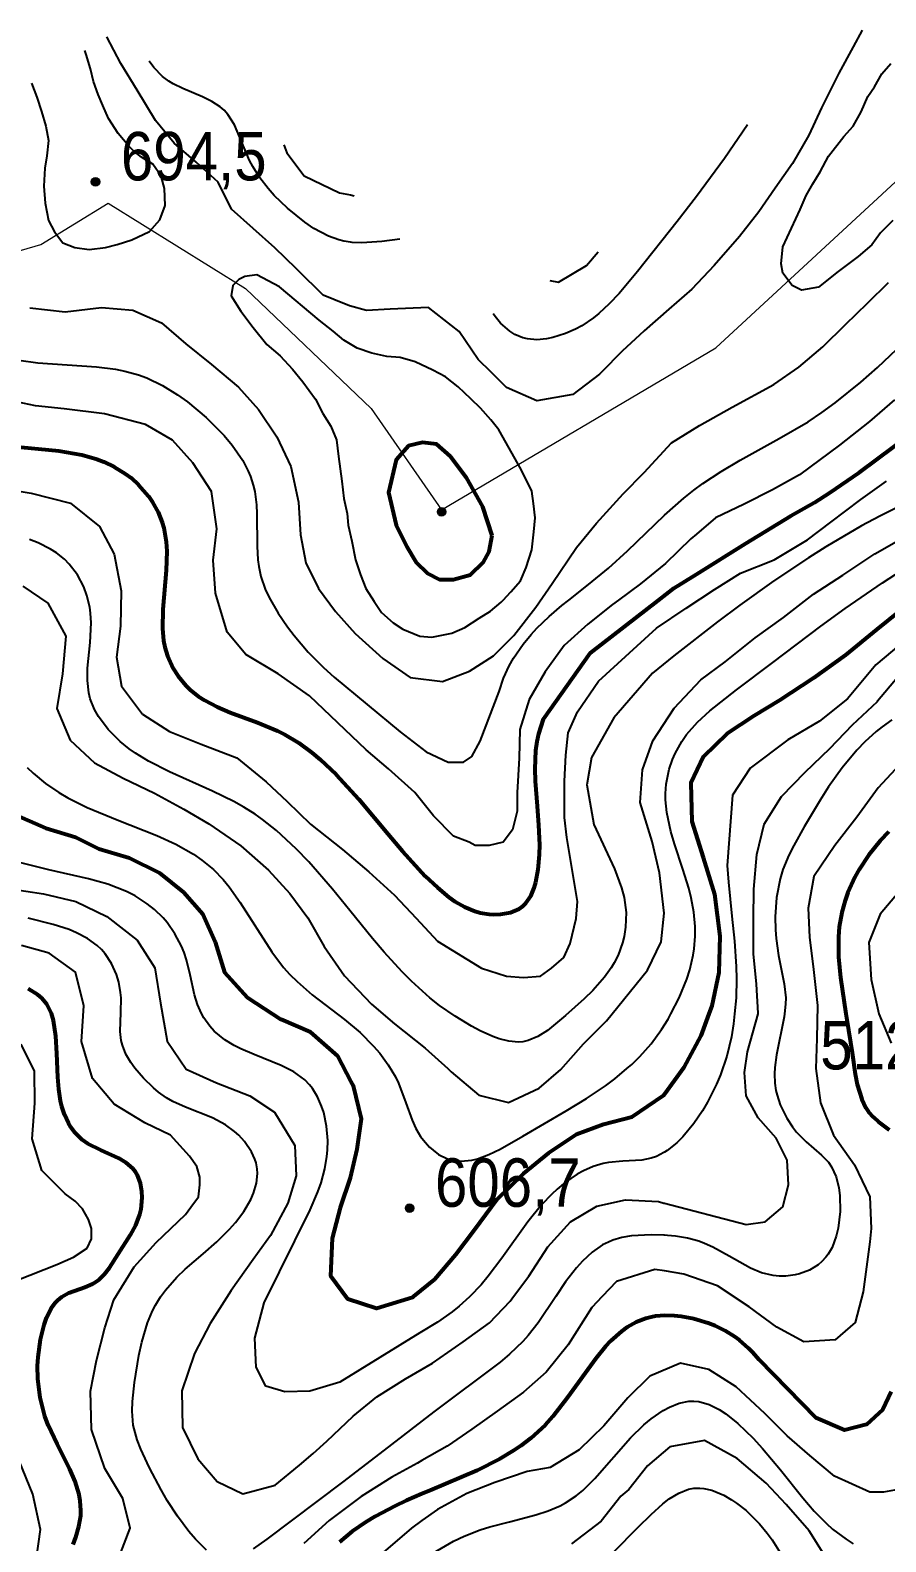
# Model space of a CAD drawing. Header units: metres. Extents: x 545098 to 555652, y 1854398 to 1862642.
# Drawn here: x 552595 to 552896, y 1858918 to 1859449 of the extents above; entities that cross this region are included whole.
import ezdxf
from ezdxf.enums import TextEntityAlignment as Align

# ---------------------------------------------------------------- set-up
doc = ezdxf.new("R2010")
doc.units = ezdxf.units.M
doc.header["$LTSCALE"] = 6.8
for name, color, linetype, lineweight in [('1', 7, 'Continuous', 25), ('2', 7, 'Continuous', 53), ('5', 7, 'Continuous', 13), ('52', 7, 'Continuous', 13)]:
    doc.layers.add(name, color=color, linetype=linetype, lineweight=lineweight)

msp = doc.modelspace()

# ---------------------------------------------------------------- hatches: boundary and pattern name
at = {"layer": '5'}
for points in [[(552619.78, 1859395.72, 1), (552616.78, 1859395.72, 1)], [(552741.34, 1859279.88, 1), (552738.34, 1859279.88, 1)], [(552730.11, 1859035.4, 1), (552727.11, 1859035.4, 1)]]:
    msp.add_hatch(color=256, dxfattribs=at).paths.add_polyline_path(points)

# ---------------------------------------------------------------- linework, layer by layer
at = {"layer": '1'}
for points in [[(552887.58, 1859448.93), (552884.41, 1859443.06), (552879.32, 1859433.84), (552873.3, 1859421.73), (552868.8, 1859412.05), (552863.15, 1859402.12), (552857.02, 1859393.53), (552851.28, 1859385.2), (552844.51, 1859376.53), (552835.58, 1859366.31), (552827.79, 1859358.05), (552819.64, 1859351.04), (552811.02, 1859343.43), (552803.32, 1859336.25), (552796, 1859328.88), (552795.3, 1859328.18), (552785.88, 1859321.01), (552773.27, 1859318.81), (552762.6, 1859323.51), (552757.19, 1859328.88), (552752.69, 1859333.35), (552746.01, 1859343.15), (552735.2, 1859351.59), (552721.75, 1859351), (552713.5, 1859350.56), (552707.49, 1859352.2), (552702.04, 1859354.38), (552698.28, 1859355.95), (552689.33, 1859364.72), (552688.75, 1859365.29), (552681.21, 1859372.52), (552666.01, 1859386.11), (552661.4, 1859395.63), (552653.67, 1859402.62), (552645.88, 1859409.28), (552639.31, 1859417.27), (552632.85, 1859427.86), (552627.19, 1859437.25), (552622.3, 1859446.6)], [(552629.92, 1859408.18), (552626.25, 1859412.68), (552622.85, 1859417.95), (552620.83, 1859422.47), (552619.25, 1859426.31), (552617.59, 1859430.88), (552616.49, 1859435.33), (552614.94, 1859440.46), (552614.55, 1859441.84)], [(552725.22, 1859375.53), (552718.88, 1859374.8), (552711.84, 1859374.27), (552708.41, 1859374.43), (552707.78, 1859374.53), (552705.55, 1859374.89), (552703.7, 1859375.37), (552700.1, 1859376.66), (552694.97, 1859379.36), (552691.74, 1859381.54), (552685.67, 1859386.51), (552681.07, 1859390.97), (552678.95, 1859393.33), (552676.03, 1859397.06), (552673.49, 1859401.09), (552672.38, 1859403.23), (552667.06, 1859415.69), (552664.79, 1859419.29), (552663.41, 1859420.85), (552662.11, 1859421.99), (552659.15, 1859423.94), (552655.86, 1859425.55), (552648.9, 1859428.48), (552645.54, 1859430.12), (552643.97, 1859431.05), (552641.8, 1859432.65), (552638.75, 1859435.87), (552637.13, 1859438.12)], [(552898.37, 1859382.17), (552893.96, 1859377.77), (552890.99, 1859373.55), (552886.17, 1859369.48), (552879.12, 1859364.21), (552872.25, 1859358.74), (552866.25, 1859357.65), (552862.98, 1859359.29), (552859.71, 1859363.65), (552859.16, 1859366.93), (552859.71, 1859372.93), (552865.79, 1859386.04), (552867.95, 1859390.9), (552870.19, 1859395.02), (552872.79, 1859399.2), (552875.78, 1859404.7), (552881.17, 1859411.6), (552884.38, 1859415.3), (552887.26, 1859420.24), (552889.53, 1859425.65), (552891.86, 1859429.06), (552894.42, 1859433.59), (552897.64, 1859437.29)], [(552595.79, 1859430.31), (552597.71, 1859425.49), (552599.26, 1859420.36), (552600.81, 1859415.24), (552601.79, 1859410.22), (552601.17, 1859404.83), (552600.42, 1859400.51), (552600.09, 1859394.24), (552600.64, 1859388.25), (552601.76, 1859382.15), (552603.9, 1859378.2), (552606.76, 1859374.33), (552611, 1859372.65), (552616.04, 1859371.99), (552621.82, 1859372.7), (552625.91, 1859373.75), (552631.04, 1859375.3), (552637.28, 1859378.27), (552640.81, 1859382.37), (552642.76, 1859387.38), (552642.56, 1859393.41), (552641.31, 1859397.66), (552638.4, 1859401.89), (552634.43, 1859404.33), (552631.59, 1859406.55), (552629.92, 1859408.18)], [(552847.26, 1859415.71), (552839.17, 1859403.87), (552829.38, 1859390.55), (552822.61, 1859381.76), (552808.63, 1859364.26), (552802.15, 1859356.54), (552798.72, 1859352.91), (552795.07, 1859349.54), (552793.15, 1859347.99), (552789.06, 1859345.2), (552786.88, 1859343.99), (552783.41, 1859342.42), (552778.93, 1859341.02), (552776.64, 1859340.57), (552773.23, 1859340.29), (552769.96, 1859340.54), (552768.41, 1859340.9), (552765.54, 1859342.11), (552763.77, 1859343.23), (552760.55, 1859346.14), (552759.07, 1859347.87), (552758, 1859349.36)], [(552684.47, 1859408.66), (552685.47, 1859405.89), (552691.62, 1859397.85), (552703.95, 1859391.85), (552707.78, 1859391.1), (552709.15, 1859390.83)], [(552777.91, 1859361.1), (552780.91, 1859360.44), (552790.7, 1859366.36), (552794.85, 1859371.1)], [(552595.24, 1859351.52), (552607.66, 1859350.05), (552620.35, 1859351.61), (552631.42, 1859350.61), (552641.4, 1859346.26), (552649.94, 1859338.83), (552658.99, 1859331.57), (552668.45, 1859323.61), (552675.53, 1859315.79), (552681.97, 1859306.17), (552686.9, 1859295.83), (552689.52, 1859283.27), (552690.29, 1859271.78), (552692.15, 1859261.91), (552696.59, 1859252.91), (552702.52, 1859244.84), (552709.48, 1859237.11), (552719.14, 1859228.42), (552728.77, 1859221.66), (552740.11, 1859220.27), (552749.64, 1859223.91), (552758.09, 1859229.35), (552765.16, 1859236.45), (552772.95, 1859246.43), (552778.69, 1859254.75), (552787.22, 1859267.4), (552794.22, 1859275.88), (552803.59, 1859286.16), (552811.03, 1859293.73), (552820.6, 1859304.03), (552830.37, 1859310.15), (552841.91, 1859316.64), (552856.5, 1859324.55), (552865.3, 1859330.68), (552873.75, 1859337.84), (552881.71, 1859345.58), (552889.48, 1859353.09), (552896.85, 1859360.33)], [(552831.54, 1859289.79), (552838.02, 1859294.06), (552844.73, 1859298.03), (552858.43, 1859305.62), (552868.54, 1859311.51), (552873.41, 1859314.68), (552878.13, 1859318.07), (552887.15, 1859325.39), (552892.94, 1859330.57), (552904.26, 1859341.31)], [(552591.35, 1859333.16), (552598.04, 1859332.16), (552618.6, 1859330.75), (552625.32, 1859329.93), (552628.6, 1859329.3), (552633.41, 1859327.99), (552636.28, 1859326.94), (552641.82, 1859324.27), (552647.12, 1859320.97), (552650.53, 1859318.48), (552657.09, 1859312.93), (552663.42, 1859306.63), (552666.28, 1859303.26), (552669.97, 1859297.93), (552671.94, 1859294.18), (552672.74, 1859292.24), (552673.7, 1859289.26), (552674.21, 1859286.99), (552674.8, 1859282.31), (552674.96, 1859279.12), (552675.03, 1859267.8), (552675.31, 1859263), (552675.61, 1859260.64), (552676.33, 1859257.17), (552677.87, 1859252.71), (552679.22, 1859249.83), (552682.46, 1859244.26), (552685.69, 1859239.54), (552688.01, 1859236.49), (552692.97, 1859230.64), (552698.34, 1859225.18), (552702.1, 1859221.8), (552725.29, 1859202.66), (552734.37, 1859195.64), (552742.2, 1859191.93), (552747.57, 1859191.93), (552750.45, 1859193.99), (552753.34, 1859199.36), (552760, 1859216.76), (552761.6, 1859221.45), (552763.58, 1859225.76), (552765.08, 1859228.45), (552768.48, 1859233.43), (552771.32, 1859236.86), (552773.34, 1859239.03), (552777.61, 1859243.12), (552782.11, 1859246.98), (552784.51, 1859248.88), (552791.46, 1859254.39), (552798.41, 1859260.05), (552805.14, 1859266.14), (552818.17, 1859278.72), (552824.9, 1859284.7), (552828.41, 1859287.5), (552831.54, 1859289.79)], [(552898.92, 1859319.15), (552890.09, 1859311.52), (552879.62, 1859303.25), (552865.56, 1859292.82), (552856.11, 1859287.58), (552846.1, 1859282.59), (552836.06, 1859277.81), (552829.34, 1859272.06), (552827.42, 1859270.42), (552818.51, 1859261.7), (552809.73, 1859254.6), (552801.93, 1859248.88), (552799.88, 1859247.38), (552791.19, 1859240.41), (552782.88, 1859232.94), (552776.19, 1859223.64), (552770.6, 1859214.04), (552767.3, 1859203.44), (552767.13, 1859193.44), (552766.41, 1859181.32), (552766.41, 1859174.77), (552764.77, 1859168.22), (552761.5, 1859163.85), (552756.59, 1859162.76), (552751.68, 1859162.76), (552749.5, 1859163.85), (552744.04, 1859166.03), (552736.95, 1859173.13), (552730.4, 1859181.32), (552721.13, 1859189.6), (552713.33, 1859196.26), (552703.36, 1859205.76), (552693.39, 1859215.27), (552682.45, 1859223.04), (552671.09, 1859229.8), (552664.55, 1859237.58), (552660.39, 1859251.35), (552659.62, 1859262.85), (552660.83, 1859273.94), (552659, 1859287.03), (552652.5, 1859297.07), (552645.3, 1859304.98), (552635.83, 1859310.47), (552621.4, 1859314.28), (552607.24, 1859315.97), (552597.23, 1859317.1), (552583.69, 1859319.83)], [(552868.37, 1859269.99), (552876.51, 1859276.25), (552887.12, 1859284.21), (552896.1, 1859290.58)], [(552585.12, 1859288.13), (552595.64, 1859286.42), (552609.49, 1859282.86), (552619.73, 1859274.68), (552624.79, 1859265), (552627.34, 1859252.11), (552627.04, 1859239.73), (552625.6, 1859228.82), (552627.39, 1859218.62), (552634.82, 1859208.81), (552644.26, 1859202.78), (552655.33, 1859198.34), (552667.95, 1859193.46), (552678.21, 1859185.06), (552685.61, 1859178.14), (552693.78, 1859170.23), (552704.97, 1859161.31), (552714.31, 1859153.44), (552723.25, 1859145.31), (552730.9, 1859137.24), (552738.34, 1859129.14), (552753.86, 1859119.63), (552762.59, 1859116.9), (552768.59, 1859116.35), (552774.6, 1859116.9), (552778.41, 1859119.63), (552782.78, 1859123.45), (552784.96, 1859128.36), (552787.14, 1859137.1), (552787.61, 1859143.04), (552783.87, 1859165.51), (552783.04, 1859172.52), (552783.04, 1859185.32), (552783.45, 1859194.4), (552784.28, 1859202.24), (552787.58, 1859209.67), (552795, 1859220.4), (552815.3, 1859238.98), (552825.8, 1859246.07), (552835.73, 1859252.65), (552844.79, 1859258.39), (552856.66, 1859263.07), (552868.37, 1859269.99)], [(552903.41, 1859283.09), (552893.72, 1859278.33), (552887.36, 1859274.93), (552874.83, 1859267.63)], [(552592.69, 1859253.74), (552601.58, 1859247.76), (552607.84, 1859236.18), (552606.68, 1859222.94), (552604.63, 1859210.78), (552609.33, 1859199.66), (552617.92, 1859191.8), (552628.03, 1859186.39), (552638.99, 1859181.09), (552649.34, 1859175.49), (552658.13, 1859170.35), (552669.28, 1859162.6), (552679.03, 1859154.03), (552686.47, 1859145.93), (552692.9, 1859137.28), (552698.64, 1859127.25), (552705.71, 1859116.96), (552715.19, 1859107.07), (552723.34, 1859100.13), (552734.06, 1859091.58), (552741.98, 1859084.4), (552743.24, 1859083.26), (552752.94, 1859075.12), (552763.35, 1859072.54), (552774.11, 1859077.51), (552781.77, 1859084.14), (552789.69, 1859093.06), (552797.71, 1859101.13), (552812.16, 1859118.91), (552816.94, 1859128.94), (552818.07, 1859138.96), (552816.32, 1859153.12), (552813.79, 1859164.08), (552809.63, 1859177.85), (552810.36, 1859189.31), (552814.05, 1859199.43), (552821.54, 1859210.98), (552830.95, 1859220.83), (552839.39, 1859227.24), (552849.95, 1859235.62), (552859.92, 1859242.75), (552870.5, 1859250.93), (552880.73, 1859257.66), (552892.05, 1859265.07), (552902.08, 1859270.81)], [(552874.83, 1859267.63), (552868.66, 1859263.76), (552856.51, 1859255.64), (552844.59, 1859247.11), (552836.77, 1859241.25), (552821.37, 1859229.26), (552813.95, 1859223.22), (552800.37, 1859207.6), (552792.53, 1859193.57), (552790.88, 1859184.08), (552793.35, 1859170.05), (552800.54, 1859154.56), (552803.03, 1859147.87), (552803.92, 1859144.46), (552804.64, 1859139.26), (552804.49, 1859134.12), (552803.93, 1859130.73), (552803.37, 1859128.51), (552801.82, 1859124.26), (552800.45, 1859121.52), (552799.4, 1859119.78), (552797.04, 1859116.48), (552792.93, 1859111.84), (552789.9, 1859108.89), (552783.41, 1859103.08), (552777.02, 1859097.77), (552773.69, 1859095.65), (552770.21, 1859094.22), (552768.41, 1859093.84), (552766.79, 1859093.71), (552763.47, 1859094), (552760.09, 1859094.87), (552757.84, 1859095.69), (552753.41, 1859097.71), (552750.35, 1859099.32), (552744.55, 1859102.79), (552739.14, 1859106.6), (552735.72, 1859109.31), (552729.26, 1859115.11), (552725.97, 1859118.41), (552719.65, 1859125.34), (552715.58, 1859130.14), (552707.58, 1859139.97), (552701.53, 1859147.38), (552693.18, 1859156.98), (552688.79, 1859161.56), (552681.85, 1859167.97), (552676.92, 1859171.87), (552674.36, 1859173.69), (552670.38, 1859176.23), (552666.81, 1859178.23), (552659.39, 1859181.84), (552644.21, 1859188.57), (552636.91, 1859192.29), (552632.31, 1859195.11), (552630.11, 1859196.66), (552626.98, 1859199.19), (552622.67, 1859203.51), (552619.32, 1859208.02), (552617.95, 1859210.45), (552616.42, 1859214.26), (552615.9, 1859216.36), (552615.42, 1859220.65), (552615.49, 1859225.04), (552616.35, 1859234.04), (552616.72, 1859240.86), (552616.54, 1859244.26), (552616.25, 1859246.37), (552615.24, 1859250.52), (552614.12, 1859253.53), (552611.89, 1859257.76), (552609.02, 1859261.53), (552607.36, 1859263.21), (552604.51, 1859265.49), (552602.47, 1859266.8), (552598.13, 1859268.98), (552595.08, 1859270.14)], [(552735.61, 1859056.84), (552736.82, 1859055.75), (552738.77, 1859054.31), (552741.89, 1859052.73), (552744.68, 1859052.03), (552746.59, 1859051.89), (552750.47, 1859052.29), (552752.44, 1859052.78), (552756.42, 1859054.23), (552760.43, 1859056.16), (552768.41, 1859060.7), (552783.65, 1859069.53), (552790.75, 1859073.87), (552797.46, 1859078.4), (552800.64, 1859080.78), (552804.9, 1859084.4), (552806.65, 1859085.89), (552809.46, 1859088.66), (552813.41, 1859093.14), (552817.11, 1859098.17), (552819.37, 1859101.74), (552820.35, 1859103.6), (552823.32, 1859109.26), (552825.97, 1859115.8), (552827.03, 1859119.14), (552828.2, 1859124.26), (552828.53, 1859126.47), (552828.89, 1859130.92), (552828.9, 1859134.28), (552828.47, 1859139.31), (552827.52, 1859144.39), (552826.65, 1859147.76), (552824.59, 1859154.44), (552821.65, 1859163.27), (552820.36, 1859167.68), (552818.93, 1859174.29), (552818.47, 1859178.71), (552818.44, 1859180.93), (552818.66, 1859184.26), (552819.72, 1859189.47), (552820.89, 1859192.87), (552821.85, 1859195.08), (552824.18, 1859199.26), (552825.87, 1859201.67), (552829.71, 1859206.07), (552834.03, 1859210.06), (552843.41, 1859217.35), (552856.18, 1859227.01), (552873.08, 1859239.73), (552881.61, 1859245.93), (552894.69, 1859254.93), (552901.42, 1859259.26)], [(552903.41, 1859235.39), (552892.35, 1859226.2), (552882.45, 1859214.24), (552872.55, 1859206.39), (552861.41, 1859199.79), (552848.21, 1859189.88), (552842.03, 1859180.39), (552840.13, 1859155.76), (552840.6, 1859149.81), (552841.8, 1859137.98), (552842.68, 1859129.14), (552843.28, 1859120.31), (552843.4, 1859115.89), (552843.28, 1859109.26), (552842.73, 1859103.6), (552842.39, 1859100.12), (552841.61, 1859095.57), (552839.97, 1859088.83), (552837.76, 1859082.22), (552836.42, 1859078.97), (552833.28, 1859072.65), (552831.46, 1859069.59), (552828.41, 1859065.12), (552824.58, 1859060.46), (552822.47, 1859058.35), (552819.07, 1859055.63), (552818.11, 1859055.1), (552817.85, 1859054.96), (552815.37, 1859053.61)], [(552685.81, 1859037.12), (552679.68, 1859025.84), (552673.64, 1859017.37), (552665.96, 1859006.55), (552658.59, 1858994.91), (552653.02, 1858984.35), (552648.61, 1858971.35), (552648.81, 1858958.39), (552654.24, 1858947.47), (552661.01, 1858939.5), (552670.03, 1858935.14), (552681.36, 1858938.14), (552689.93, 1858945.21), (552694.67, 1858949.34), (552699.53, 1858953.58), (552708.74, 1858962.44), (552717.04, 1858969.15), (552727.2, 1858975.56), (552736.62, 1858981.01), (552747.4, 1858988.46), (552756.66, 1858995.18), (552763.89, 1859002.73), (552765.12, 1859004.4), (552770.42, 1859011.58), (552777.1, 1859021.85), (552785.14, 1859030.67), (552794.34, 1859036.1), (552804.48, 1859038.32), (552816.04, 1859037.7), (552817.85, 1859037.23), (552818.11, 1859037.16), (552846.76, 1859029.64), (552853.48, 1859030.6), (552859.73, 1859035.89), (552861.66, 1859043.59), (552861.18, 1859052.25), (552857.33, 1859059.94), (552851.08, 1859067.16), (552846.76, 1859074.85), (552846.27, 1859083.03), (552847.24, 1859090.24), (552850.98, 1859103.6), (552851.05, 1859103.84), (552850.43, 1859114.07), (552849.34, 1859124.67), (552849.43, 1859137.02), (552849.54, 1859147.45), (552850.62, 1859159.6), (552853.18, 1859170.22), (552859.27, 1859179.99), (552867.57, 1859188.42), (552876.21, 1859196.78), (552884.2, 1859205.06), (552892.95, 1859213.33), (552892.92, 1859213.54), (552899.96, 1859221.82)], [(552897.98, 1859206.79), (552894.63, 1859204.43), (552892.51, 1859202.74), (552888.5, 1859199.12), (552885.69, 1859196.2), (552880.5, 1859189.95), (552875.77, 1859183.28), (552872.81, 1859178.67), (552867.2, 1859169.26), (552863.52, 1859162.72), (552861.86, 1859159.39), (552859.75, 1859154.26), (552858.77, 1859151.07), (552857.48, 1859144.47), (552857, 1859137.69), (552857.1, 1859133.13), (552857.35, 1859130.09), (552858.22, 1859124.06), (552860.21, 1859114.17), (552860.71, 1859109.26), (552860.68, 1859107.05), (552860.32, 1859103.6), (552860.22, 1859102.62), (552857.52, 1859089.25), (552856.91, 1859084.8), (552856.78, 1859082.58), (552856.89, 1859079.26), (552857.27, 1859076.71), (552857.65, 1859075.03), (552858.74, 1859071.72), (552861.08, 1859066.96), (552863.05, 1859063.98), (552864.53, 1859062.11), (552867.84, 1859058.68), (552873.32, 1859054.04), (552875.69, 1859051.53), (552876.77, 1859049.96), (552878.38, 1859046.47), (552879.35, 1859042.6), (552879.7, 1859039.87), (552879.78, 1859034.26), (552879.13, 1859028.39), (552878.47, 1859025.59), (552877.72, 1859023.6), (552876.98, 1859021.66), (552875.61, 1859019.3), (552874.79, 1859018.21), (552873.41, 1859016.72), (552872.07, 1859015.58), (552869.01, 1859013.7), (552865.6, 1859012.38), (552864.01, 1859011.98), (552860.8, 1859011.53), (552858.41, 1859011.51), (552856.31, 1859011.73), (552852.26, 1859012.76), (552848.37, 1859014.39), (552840.83, 1859018.6), (552835.15, 1859021.75), (552832.23, 1859023.07), (552830.25, 1859023.8), (552826.18, 1859024.9), (552822, 1859025.6), (552819.16, 1859025.87), (552818.11, 1859025.9), (552817.85, 1859025.91), (552813.41, 1859026.04), (552806.5, 1859025.65), (552803.15, 1859025.08), (552799.94, 1859024.16), (552798.41, 1859023.54), (552796.41, 1859022.53), (552792.71, 1859019.97), (552789.33, 1859016.83), (552787.25, 1859014.5), (552783.41, 1859009.5), (552779.97, 1859004.4)], [(552594.29, 1859190.13), (552596.33, 1859188.11), (552600.68, 1859184.47), (552605.33, 1859181.3), (552608.58, 1859179.42), (552615.33, 1859176.07), (552625.85, 1859171.75), (552639.82, 1859166.26), (552646.47, 1859163.19), (552652.71, 1859159.65), (552655.62, 1859157.64), (552659.69, 1859154.26), (552663.08, 1859150.74), (552665.18, 1859148.19), (552669.1, 1859142.74), (552680.25, 1859125.39), (552684.36, 1859119.96), (552686.58, 1859117.43), (552689.07, 1859114.93), (552694.41, 1859110.31), (552705.72, 1859101.65), (552711.2, 1859097.05), (552715.94, 1859092.33), (552718.12, 1859089.79), (552721.07, 1859085.77), (552723.6, 1859081.49), (552724.68, 1859079.26), (552727.26, 1859072.43), (552729.48, 1859066.34), (552730.83, 1859063.4), (552732.47, 1859060.61), (552733.43, 1859059.28), (552735.61, 1859056.84)], [(552900.63, 1859191.09), (552893.15, 1859182.98), (552885.72, 1859172.73), (552877.93, 1859162.75), (552870.57, 1859151.86)], [(552815.37, 1859053.61), (552813.41, 1859052.92), (552810.21, 1859052.29), (552803.48, 1859051.91), (552798.41, 1859051.47), (552796.6, 1859051.11), (552793.06, 1859050.03), (552789.67, 1859048.53), (552787.5, 1859047.34), (552783.41, 1859044.58), (552780.4, 1859042.11), (552778.51, 1859040.36), (552774.95, 1859036.63), (552770.07, 1859030.61), (552760.95, 1859017.85), (552756.22, 1859011.56), (552753.69, 1859008.55), (552749.76, 1859004.4), (552749.63, 1859004.26), (552746.03, 1859001.02), (552743.52, 1858999.02), (552738.41, 1858995.39), (552732.18, 1858991.64), (552704.13, 1858974.35), (552693.55, 1858971.18), (552684.77, 1858970.97), (552678.04, 1858972.89), (552674.68, 1858979.62), (552674.2, 1858989.73), (552677.56, 1859002.23), (552693.68, 1859034.86), (552696.36, 1859041.1), (552697.5, 1859044.3), (552698.84, 1859049.26), (552699.56, 1859053.58), (552699.77, 1859055.79), (552699.86, 1859059.16), (552699.45, 1859064.26), (552698.44, 1859068.97), (552697.7, 1859071.24), (552696.27, 1859074.48), (552694.46, 1859077.41), (552693.41, 1859078.73), (552691.74, 1859080.43), (552690.53, 1859081.45), (552687.89, 1859083.26), (552683.53, 1859085.53), (552674.02, 1859089.35), (552669.26, 1859091.39), (552666.97, 1859092.55), (552663.7, 1859094.55), (552660, 1859097.6), (552658.39, 1859099.34), (552656.33, 1859102.18), (552655.48, 1859103.7), (552654.12, 1859106.91), (552653.09, 1859110.29), (552651.5, 1859117.32), (552650.2, 1859122.61), (552649.36, 1859125.2), (552648.45, 1859127.44), (552646.19, 1859131.72), (552643.39, 1859135.67), (552641.99, 1859137.3), (552638.95, 1859140.31), (552636.47, 1859142.31), (552632.16, 1859145.07), (552629.1, 1859146.61), (552622.64, 1859149.12), (552615.85, 1859151.06), (552601.85, 1859154.18), (552591.59, 1859156.78)], [(552870.57, 1859151.86), (552868.61, 1859140.78), (552869.02, 1859130.52), (552870.51, 1859119.22), (552871.87, 1859106.51), (552871.67, 1859095), (552871.26, 1859084.43), (552872.95, 1859072.4), (552877.47, 1859061.04), (552884.86, 1859050.68), (552890.22, 1859039.43), (552890.73, 1859028.33), (552890.2, 1859023.6), (552889.6, 1859018.32), (552887.88, 1859006.08), (552885.14, 1858995.23), (552878.06, 1858989.16), (552867.08, 1858988.49), (552857.54, 1858993.65), (552847.85, 1859000.83), (552836.75, 1859008.16), (552824.87, 1859012.27), (552818.11, 1859013.36), (552814.68, 1859013.92), (552801.25, 1859009.69), (552796.23, 1859004.4), (552792.6, 1859000.57), (552784.24, 1858987.41), (552776.61, 1858977.89), (552768.58, 1858970.78), (552759.41, 1858964.18), (552750.42, 1858957.81), (552741.81, 1858951.92), (552732.92, 1858946.79), (552731.39, 1858945.91), (552722.34, 1858940.93), (552711.57, 1858934.24), (552700.38, 1858925.78), (552691.39, 1858917.69)], [(552587.62, 1859147.61), (552599.97, 1859145.8), (552611.37, 1859143.02), (552622.21, 1859137.8), (552632.9, 1859129.46), (552639.13, 1859119.82), (552641.09, 1859107.39), (552643.48, 1859094.05), (552650.16, 1859084.25), (552660.74, 1859079.43), (552672.46, 1859074.87), (552681.12, 1859069.06), (552688.25, 1859057.38), (552688.71, 1859046.71), (552685.81, 1859037.12)], [(552901.57, 1859147.74), (552893.89, 1859138.63), (552889.96, 1859128.7), (552890.7, 1859115.7), (552893.36, 1859103.68), (552893.39, 1859103.6), (552897.74, 1859093.38)], [(552657.22, 1858915.38), (552653.36, 1858919.21), (552651.08, 1858921.86), (552647.02, 1858927.25), (552643.48, 1858932.76), (552641.32, 1858936.51), (552637.27, 1858944.26), (552634.85, 1858949.34), (552634.17, 1858950.78), (552632.88, 1858954.13), (552631.55, 1858959.26), (552631.14, 1858964.17), (552631.23, 1858967.5), (552631.95, 1858974.26), (552633.47, 1858983.74), (552634.5, 1858988.4), (552636.53, 1858995.13), (552638.3, 1858999.36), (552639.32, 1859001.38), (552641.06, 1859004.26), (552642.82, 1859006.68), (552646.85, 1859011.16), (552649.81, 1859013.96), (552656.09, 1859019.4), (552660.85, 1859023.55), (552665.39, 1859027.99), (552667.5, 1859030.39), (552670.39, 1859034.26), (552672.83, 1859038.51), (552673.79, 1859040.73), (552674.8, 1859044.14), (552675.17, 1859047.56), (552675.08, 1859049.26), (552674.69, 1859051.3), (552674.28, 1859052.63), (552673.11, 1859055.21), (552670.62, 1859058.83), (552668.58, 1859061.02), (552667.09, 1859062.36), (552663.88, 1859064.72), (552659.32, 1859067.18), (552649.92, 1859070.9), (552645.4, 1859072.9), (552643.26, 1859074.1), (552640.4, 1859076.1), (552638.59, 1859077.62), (552635.16, 1859081), (552632.09, 1859084.61), (552630.72, 1859086.52), (552628.97, 1859089.52), (552627.7, 1859092.65), (552627.29, 1859094.26), (552626.92, 1859097.47), (552627.14, 1859104.14), (552627.23, 1859109.26), (552627.08, 1859111.11), (552626.41, 1859114.79), (552625.61, 1859117.46), (552623.92, 1859121.26), (552621.67, 1859124.67), (552620.35, 1859126.2), (552618.83, 1859127.64), (552615.43, 1859130.11), (552611.64, 1859132.1), (552608.96, 1859133.21), (552603.41, 1859135.02), (552594.56, 1859137.22)], [(552626.28, 1858912.14), (552630.41, 1858923.06), (552627.84, 1858933.48), (552621.5, 1858943.97), (552616.91, 1858957.68), (552616.54, 1858971.16), (552618.65, 1858981.94), (552621.52, 1858993.46), (552624.72, 1859003.19), (552631.88, 1859014.81), (552639.52, 1859023.37), (552649.9, 1859033.23), (552651.78, 1859035.72), (552654.43, 1859039.42), (552654.96, 1859043.65), (552654.96, 1859046.3), (552653.9, 1859050), (552651.26, 1859053.7), (552644.65, 1859061.03), (552635.63, 1859065.39), (552624.85, 1859071.9), (552617.19, 1859080.94), (552613.34, 1859093.88), (552614.16, 1859106.44), (552611.19, 1859118.31), (552602.01, 1859124.9), (552592.32, 1859127.68)], [(552590.8, 1859010.18), (552604.73, 1859015.62), (552610.55, 1859018.26), (552615.3, 1859021.43), (552616.89, 1859024.61), (552616.89, 1859028.31), (552615.83, 1859031.49), (552613.72, 1859035.19), (552611.07, 1859037.83), (552607.57, 1859040.47), (552599.38, 1859048.59), (552596.07, 1859059.77), (552597.01, 1859072.23), (552596.8, 1859083.48), (552592.2, 1859093)], [(552779.97, 1859004.4), (552773.74, 1858995.15), (552770.28, 1858990.69), (552768.41, 1858988.59), (552763.73, 1858984.14), (552760.36, 1858981.38), (552737.1, 1858963.91), (552718.18, 1858949.34), (552705.07, 1858939.25), (552678.41, 1858919.21), (552673.67, 1858915.86)], [(552901.55, 1858936.92), (552895.08, 1858935.73), (552890.22, 1858935.73), (552877.83, 1858941.3), (552869.2, 1858948.61), (552861.17, 1858955.46), (552853.33, 1858963.29), (552843.27, 1858972.68), (552833.71, 1858978.8), (552823.78, 1858981.01), (552812.96, 1858976.46), (552805.31, 1858968.86), (552796.86, 1858959.02), (552788.14, 1858950.54), (552777.95, 1858944.35), (552769.85, 1858943.03), (552758.53, 1858939.06), (552748.69, 1858935.27), (552738.34, 1858929.59), (552732.92, 1858925.72), (552729.26, 1858923.11), (552719.36, 1858914.59)], [(552737.05, 1858914.4), (552744.05, 1858918.48), (552747.71, 1858920.25), (552753.41, 1858922.5), (552756.8, 1858923.56), (552763.72, 1858925.36), (552772.91, 1858927.72), (552777.3, 1858929.15), (552781.45, 1858930.92), (552783.41, 1858931.96), (552787.09, 1858934.43), (552789.39, 1858936.32), (552793.7, 1858940.55), (552806.2, 1858954.85), (552810.87, 1858959.39), (552813.41, 1858961.49), (552817.63, 1858964.38), (552819.85, 1858965.58), (552823.25, 1858966.94), (552826.69, 1858967.64), (552828.41, 1858967.7), (552830.24, 1858967.52), (552833.85, 1858966.48), (552837.35, 1858964.72), (552839.62, 1858963.23), (552843.94, 1858959.78), (552849.3, 1858954.63), (552852.61, 1858951.02), (552858.82, 1858943.57), (552866.72, 1858933.71), (552870.75, 1858929.07), (552874.98, 1858924.76), (552877.19, 1858922.77), (552881.89, 1858919.17), (552884.4, 1858917.59)], [(552875.59, 1858911.53), (552868.91, 1858922.1), (552860.89, 1858931.43), (552853.85, 1858938.84), (552843.64, 1858947.57), (552832.23, 1858953.8), (552820.03, 1858951.65), (552812.15, 1858944.99), (552805.65, 1858936.66), (552802.83, 1858934.27), (552795.84, 1858925.57), (552785.43, 1858917.62)], [(552597.56, 1858912.58), (552598.9, 1858922.62), (552596.31, 1858934.97), (552591.56, 1858946.51)], [(552800.19, 1858914.61), (552808.84, 1858923.45), (552813.41, 1858927.93), (552817.58, 1858931.66), (552819.75, 1858933.33), (552823.11, 1858935.41), (552826.61, 1858936.77), (552828.41, 1858937.11), (552830.5, 1858937.18), (552831.91, 1858937.05), (552834.75, 1858936.41), (552838.98, 1858934.67), (552841.71, 1858933.08), (552843.47, 1858931.89), (552846.8, 1858929.26), (552851.52, 1858924.62), (552854.24, 1858921.31), (552855.9, 1858919.03), (552858.9, 1858914.26)]]:
    msp.add_lwpolyline(points, dxfattribs=at)
msp.add_lwpolyline([(552759.94, 1859308.63), (552757.13, 1859312.13), (552753.5, 1859316.27), (552750.16, 1859319.53), (552745.61, 1859323.74), (552741.15, 1859327.22), (552736.81, 1859329.63), (552730.59, 1859332.53), (552725.26, 1859334.07), (552720.63, 1859334.42), (552715.35, 1859335.6), (552710.18, 1859337.35), (552705.45, 1859340.07), (552701.75, 1859343.29), (552696.88, 1859347.09), (552682.85, 1859358.82), (552674.92, 1859363.05), (552670.69, 1859362.53), (552668.57, 1859361.47), (552666.46, 1859359.35), (552665.93, 1859355.65), (552669.33, 1859350.3), (552673.7, 1859344.6), (552678.48, 1859338.59), (552683.19, 1859334.58), (552687.43, 1859329.97), (552691.1, 1859325.47), (552695.52, 1859319.41), (552698.15, 1859314.41), (552700.9, 1859309.98), (552702.96, 1859305.1), (552703.68, 1859299.32), (552704.74, 1859290.64), (552705.5, 1859284.5), (552706.69, 1859279.33), (552707.02, 1859275.15), (552708.25, 1859269.61), (552709.62, 1859262.99), (552711.37, 1859257.71), (552713.23, 1859252.98), (552716.18, 1859248.39), (552718.68, 1859244.48), (552722.79, 1859240.95), (552726.19, 1859238.62), (552732.17, 1859236.24), (552736.44, 1859235.85), (552743.42, 1859237.26), (552747.94, 1859239.28), (552753.05, 1859242.48), (552756.96, 1859244.98), (552760.78, 1859248.2), (552761.44, 1859248.88), (552764.2, 1859251.74), (552767.57, 1859255.64), (552769.56, 1859260.29), (552771.54, 1859266.58), (552772.23, 1859272.9), (552772.74, 1859277.74), (552772.11, 1859282.79), (552771.58, 1859287.13), (552767.78, 1859294.7)], close=True, dxfattribs=at)
at = {"layer": '2'}
for points in [[(552772.97, 1859149.91), (552773.77, 1859154.26), (552774.23, 1859159.54), (552774.3, 1859163.01), (552774.04, 1859169.84), (552773.49, 1859176.54), (552772.81, 1859185.31), (552772.68, 1859189.64), (552772.99, 1859196.06), (552773.46, 1859199.26), (552774.03, 1859201.9), (552775.64, 1859207.13), (552792.12, 1859230.33), (552816.05, 1859248.88), (552821.4, 1859253.03), (552829.34, 1859257.98), (552846.56, 1859268.72), (552862.56, 1859278.41), (552870.79, 1859283.12), (552876.13, 1859286.5), (552886.55, 1859293.72), (552917.29, 1859316.64)], [(552588.41, 1859302.94), (552605.35, 1859301.31), (552613.48, 1859299.88), (552618.68, 1859298.4), (552621.2, 1859297.45), (552624.87, 1859295.71), (552628.86, 1859293.23), (552630.75, 1859291.79), (552633.41, 1859289.39), (552636.86, 1859285.4), (552638.34, 1859283.21), (552640.24, 1859279.75), (552641.7, 1859276.12), (552642.25, 1859274.26), (552643.12, 1859269.37), (552643.34, 1859266.04), (552643.14, 1859259.28), (552641.9, 1859245.63), (552641.78, 1859238.92), (552642.21, 1859234.55), (552642.62, 1859232.41), (552643.55, 1859229.26), (552645.56, 1859224.92), (552647.3, 1859222.2), (552650.04, 1859218.9), (552651.57, 1859217.41), (552654.49, 1859215.08), (552656.57, 1859213.72), (552660.97, 1859211.37), (552665.61, 1859209.39), (552675.17, 1859205.88), (552682.15, 1859203), (552684.73, 1859201.7), (552689.64, 1859198.75), (552694.26, 1859195.4), (552697.21, 1859192.96), (552702.82, 1859187.69), (552710.75, 1859179.05), (552720.91, 1859166.84), (552726.05, 1859160.75), (552734.12, 1859152.01), (552738.41, 1859147.94), (552742.4, 1859144.61), (552744.5, 1859143.11), (552747.85, 1859141.17), (552751.47, 1859139.68), (552753.41, 1859139.15), (552756.56, 1859138.64), (552758.18, 1859138.54), (552760.58, 1859138.61), (552764.03, 1859139.23), (552767.09, 1859140.54), (552768.41, 1859141.47), (552769.46, 1859142.49), (552771.15, 1859144.95), (552772.38, 1859147.83), (552772.97, 1859149.91)], [(552900.55, 1859244.86), (552892.75, 1859238.53), (552881.72, 1859229.55), (552870.48, 1859221.51), (552858.57, 1859213.61), (552849.57, 1859208.2), (552840.05, 1859201.88), (552831.79, 1859193.99), (552827.36, 1859184.65), (552827.73, 1859171.17), (552831.76, 1859158.46), (552835.7, 1859145.64), (552837.62, 1859130.95), (552837.16, 1859118.12), (552834.73, 1859106.45), (552833.69, 1859103.6), (552830.88, 1859095.88), (552824.94, 1859084.85), (552818.11, 1859075.4), (552817.7, 1859074.83), (552806.7, 1859067.36), (552796.71, 1859064.84), (552787.27, 1859061.31), (552777.35, 1859054.73), (552768.47, 1859047.51), (552759.28, 1859038.44), (552751.26, 1859027.68), (552744.71, 1859019.04), (552737.4, 1859010.41), (552729.98, 1859004.4), (552729.59, 1859004.08), (552716.98, 1859000.17), (552706.92, 1859003.44), (552700.98, 1859011.51), (552701.48, 1859024.88), (552704.34, 1859035.64), (552707.89, 1859046.06), (552710.2, 1859056.11), (552711.67, 1859066.82), (552708.85, 1859078.38), (552708.11, 1859079.79), (552703.38, 1859088.77), (552693.75, 1859097.24), (552683.44, 1859101.66)], [(552588.76, 1859174.04), (552600.78, 1859168.87), (552611.26, 1859165.65), (552619.38, 1859161.61), (552630.08, 1859158.42), (552640.71, 1859153.18), (552649.17, 1859146.38), (552655.92, 1859138.63), (552660.34, 1859128.87), (552663.57, 1859118.32), (552671.65, 1859109.33), (552683.44, 1859101.66)], [(552896.88, 1859167.57), (552893.93, 1859164.39), (552889.94, 1859159.44), (552886.52, 1859154.28), (552885.03, 1859151.64), (552882.54, 1859146.23), (552881.55, 1859143.46), (552880.39, 1859139.26), (552879.54, 1859134.14), (552879.26, 1859130.67), (552879.28, 1859123.61), (552879.91, 1859116.39), (552881.88, 1859103.6), (552882.21, 1859101.48), (552884.08, 1859089.92), (552885.16, 1859082.44), (552885.86, 1859078.82), (552887.4, 1859073.73), (552888.9, 1859070.67), (552889.83, 1859069.26), (552891.49, 1859067.33), (552893.25, 1859065.78), (552897.04, 1859062.86)], [(552597.96, 1859110.34), (552594.65, 1859112.44)], [(552610.45, 1858917.32), (552611.38, 1858919.87), (552612.45, 1858923.67), (552613.06, 1858927.41), (552613.15, 1858929.26), (552612.91, 1858932.7), (552612.48, 1858934.95), (552611.11, 1858939.42), (552609.23, 1858943.83), (552604.77, 1858952.6), (552601.66, 1858959.26), (552600.49, 1858962.44), (552598.82, 1858968.9), (552598.01, 1858975.52), (552597.94, 1858980.03), (552598.11, 1858983.07), (552598.94, 1858989.26), (552600.18, 1858994.45), (552601.05, 1858996.92), (552602.75, 1859000.31), (552604.19, 1859002.27), (552605.02, 1859003.13), (552606.4, 1859004.26), (552608.9, 1859005.64), (552614.47, 1859007.71), (552617.17, 1859008.88), (552618.41, 1859009.6), (552619.5, 1859010.4), (552621.44, 1859012.3), (552623.14, 1859014.48), (552626.24, 1859019.26), (552630.55, 1859026.02), (552632.4, 1859029.49), (552633.79, 1859033.17), (552634.27, 1859035.12), (552634.68, 1859039.2), (552634.59, 1859041.26), (552634.07, 1859044.24), (552633.04, 1859046.96), (552632.32, 1859048.17), (552631.37, 1859049.36), (552629.05, 1859051.36), (552626.29, 1859052.98), (552620.13, 1859055.74), (552615.61, 1859058.02), (552613.58, 1859059.42), (552611.02, 1859061.94), (552609.59, 1859063.88), (552608.77, 1859065.27), (552607.41, 1859068.25), (552606.49, 1859071.12), (552606.02, 1859073.1), (552605.37, 1859077.19), (552605.01, 1859081.38), (552604.69, 1859089.77), (552604.36, 1859095.77), (552603.51, 1859101.25), (552602.77, 1859103.71), (552601.14, 1859106.98), (552599.38, 1859109.1), (552597.96, 1859110.34)], [(552897.71, 1858970.96), (552894.83, 1858964.71), (552889.06, 1858959.42), (552881.37, 1858957.5), (552871.28, 1858961.82), (552851.34, 1858982.18), (552849.11, 1858984.75), (552847.59, 1858986.31), (552844.45, 1858989.08), (552842.82, 1858990.3), (552839.46, 1858992.41), (552835.95, 1858994.14), (552833.51, 1858995.1), (552828.41, 1858996.57), (552823.94, 1858997.38), (552821.67, 1858997.61), (552818.29, 1858997.71), (552815, 1858997.46), (552813.41, 1858997.19), (552811.6, 1858996.73), (552808.18, 1858995.42), (552805, 1858993.61), (552802.99, 1858992.16), (552799.21, 1858988.76), (552797.41, 1858986.85), (552793.97, 1858982.7), (552784.1, 1858968.97), (552778.95, 1858962.31), (552776.21, 1858959.26), (552771.23, 1858954.66), (552767.7, 1858951.95), (552765.26, 1858950.29), (552760.21, 1858947.26), (552752.29, 1858943.29), (552735.77, 1858936.33), (552732.92, 1858935.1), (552727.49, 1858932.77), (552723.41, 1858930.85), (552716.54, 1858927.18), (552713.22, 1858925.16), (552708.43, 1858921.87), (552703.93, 1858918.22)]]:
    msp.add_lwpolyline(points, dxfattribs=at)
msp.add_lwpolyline([(552757.61, 1859271.59), (552754.34, 1859281.6), (552748.57, 1859291.83), (552742.95, 1859299.24), (552738.04, 1859303.6), (552733.13, 1859304.15), (552728.22, 1859303.06), (552723.86, 1859298.14), (552721.2, 1859286.64), (552723.86, 1859275.22), (552727.67, 1859267.57), (552730.95, 1859262.11), (552734.77, 1859258.29), (552739.13, 1859256.11), (552744.04, 1859256.11), (552750.04, 1859257.75), (552754.41, 1859262.11), (552756.59, 1859265.94)], close=True, dxfattribs=at)
at = {"layer": '5'}
for centre in [(552618.28, 1859395.72), (552739.84, 1859279.88), (552728.61, 1859035.4)]:
    msp.add_circle(centre, 1.5, dxfattribs=at)
at = {"layer": '52'}
msp.add_lwpolyline([(552569.82, 1859365.14), (552599.08, 1859373.66), (552622.73, 1859388.19), (552670.9, 1859358.22), (552715.05, 1859316.16), (552739.78, 1859280.55), (552836.11, 1859337.39), (552906.94, 1859402.74), (552955.11, 1859419.79), (552993.18, 1859418.41), (553035.73, 1859389.67), (553096.91, 1859383.81), (553165.53, 1859390.73), (553209.25, 1859368.94), (553299.56, 1859346.03), (553320.45, 1859339.22)], dxfattribs=at)

# ---------------------------------------------------------------- texts
at = {"layer": '5', "width": 0.9}
for s, p in [('694,5', (552652.78, 1859396.22)), ('512,6', (552898.43, 1859084.13)), ('606,7', (552763.1, 1859035.9))]:
    msp.add_text(s, height=17, dxfattribs=at).set_placement(p, align=Align.CENTER)

doc.saveas('drawing.dxf')
